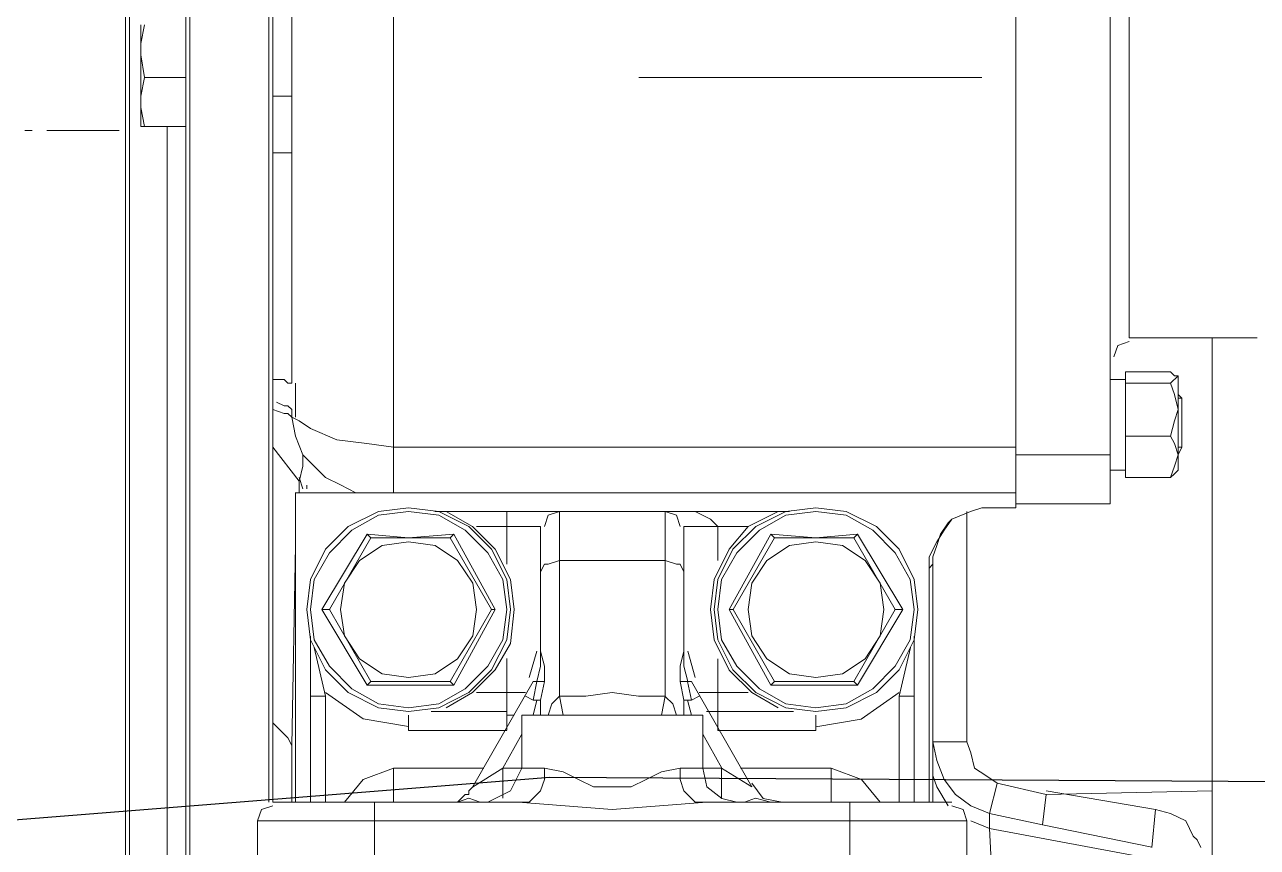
# Model space of a CAD drawing. Header units: inches. Extents: x 23291 to 181956, y 9161 to 51408.
# Drawn here: x 113022.6 to 113250.9, y 36541.5 to 36693.8 of the extents above; entities that cross this region are included whole.
import ezdxf

# ---------------------------------------------------------------- set-up
doc = ezdxf.new("R2010")
doc.units = ezdxf.units.IN
doc.header["$MEASUREMENT"] = 0
doc.layers.add('1', color=3, linetype='Continuous')
doc.layers.add('Dim', color=6, linetype='Continuous', lineweight=13)

# ---------------------------------------------------------------- blocks, each defined once
blk = doc.blocks.new('5')
at = {"layer": '1', "lineweight": 9}
for p, q in [((225.25064, -21.70342), (225.25064, -22.29969)), ((225.26463, -22.14859), (225.26463, -21.70215)), ((225.25002, -21.70471), (225.25002, -22.34858)), ((225.26399, -22.14859), (225.26399, -21.71866)), ((225.23986, -21.739), (225.23986, -22.31365)), ((225.24049, -22.31434), (225.24049, -21.77517)), ((225.38974, -21.95363), (225.38974, -22.09651)), ((225.28494, -22.08886), (225.28494, -21.96633)), ((225.40561, -21.97013), (225.40561, -22.0984)), ((225.26781, -22.07809), (225.26781, -21.99109)), ((225.40879, -22.01013), (225.40879, -22.07047)), ((225.24239, -22.02094), (225.24304, -22.01777)), ((225.24239, -22.03489), (225.24239, -22.01778)), ((225.24304, -22.02666), (225.24239, -22.02284)), ((225.24239, -22.02982), (225.24304, -22.02666)), ((225.25002, -22.02665), (225.24304, -22.02665)), ((225.26463, -22.02982), (225.26781, -22.02982)), ((225.24304, -22.03489), (225.2424, -22.03173)), ((225.25002, -22.03489), (225.24239, -22.03489)), ((225.24684, -22.17142), (225.24684, -22.03488)), ((225.26463, -22.03935), (225.26781, -22.03935)), ((225.40879, -22.07047), (225.43036, -22.07047)), ((225.42276, -22.14666), (225.42276, -22.07047)), ((225.42276, -22.07047), (225.42276, -22.16637)), ((225.40689, -22.07175), (225.40624, -22.07364)), ((225.40879, -22.07109), (225.40689, -22.07175)), ((225.40816, -22.09395), (225.40816, -22.07616)), ((225.41577, -22.07617), (225.40816, -22.07617)), ((225.4164, -22.07683), (225.41577, -22.07617)), ((225.41704, -22.07684), (225.41577, -22.0781)), ((225.41705, -22.07683), (225.4164, -22.07683)), ((225.41705, -22.07683), (225.4164, -22.07683)), ((225.41705, -22.0927), (225.41705, -22.07683)), ((225.26463, -22.07745), (225.26654, -22.07745)), ((225.26654, -22.07745), (225.26717, -22.07809)), ((225.26717, -22.07809), (225.26781, -22.07809)), ((225.26844, -22.07809), (225.26844, -22.08252)), ((225.40561, -22.07745), (225.40815, -22.07745)), ((225.41577, -22.07809), (225.40816, -22.07809)), ((225.41577, -22.0781), (225.4164, -22.08)), ((225.26526, -22.08126), (225.26653, -22.0819)), ((225.4164, -22.08), (225.41704, -22.08253)), ((225.41705, -22.07999), (225.41768, -22.08062)), ((225.41705, -22.08), (225.41705, -22.08)), ((225.41705, -22.09016), (225.41705, -22.08)), ((225.41768, -22.08062), (225.41705, -22.08062)), ((225.41768, -22.08063), (225.41768, -22.08887)), ((225.26463, -22.08189), (225.26463, -22.08189)), ((225.26463, -22.08252), (225.26654, -22.08317)), ((225.26653, -22.0819), (225.26716, -22.0819)), ((225.26654, -22.08317), (225.26717, -22.08317)), ((225.26716, -22.0819), (225.26781, -22.08253)), ((225.26717, -22.08317), (225.26781, -22.08381)), ((225.26781, -22.08252), (225.26781, -22.08381)), ((225.26844, -22.08252), (225.26844, -22.08381)), ((225.41704, -22.08253), (225.4164, -22.08443)), ((225.26781, -22.08379), (225.26844, -22.08698)), ((225.26781, -22.08381), (225.26906, -22.08442)), ((225.26906, -22.08442), (225.27098, -22.0857)), ((225.4164, -22.08443), (225.41577, -22.08698)), ((225.26844, -22.08698), (225.26971, -22.09016)), ((225.27098, -22.0857), (225.27542, -22.08762)), ((225.27542, -22.08762), (225.28049, -22.08825)), ((225.41577, -22.08699), (225.40816, -22.08699)), ((225.41577, -22.08698), (225.4164, -22.08824)), ((225.26463, -22.08887), (225.26907, -22.0946)), ((225.28049, -22.08825), (225.28495, -22.08886)), ((225.28494, -22.09652), (225.28494, -22.08886)), ((225.28494, -22.08887), (225.38973, -22.08887)), ((225.4164, -22.08824), (225.41704, -22.09016)), ((225.41768, -22.08887), (225.41705, -22.08887)), ((225.41768, -22.08887), (225.41705, -22.09015)), ((225.2697, -22.09017), (225.2697, -22.09206)), ((225.26971, -22.09016), (225.27161, -22.09206)), ((225.38974, -22.09016), (225.4056, -22.09016)), ((225.41704, -22.09016), (225.4164, -22.09206)), ((225.41705, -22.09016), (225.41705, -22.09016)), ((225.2697, -22.09206), (225.26907, -22.09461)), ((225.27161, -22.09206), (225.2735, -22.09396)), ((225.40561, -22.0927), (225.40815, -22.0927)), ((225.4164, -22.09206), (225.41577, -22.09395)), ((225.4164, -22.09333), (225.41577, -22.09396)), ((225.4164, -22.09333), (225.41705, -22.0927)), ((225.26907, -22.09395), (225.2697, -22.09585)), ((225.26907, -22.09461), (225.26907, -22.09651)), ((225.27035, -22.09523), (225.27035, -22.09586)), ((225.27035, -22.09586), (225.27035, -22.09586)), ((225.2735, -22.09396), (225.27605, -22.09522)), ((225.27605, -22.09522), (225.27859, -22.09653)), ((225.41577, -22.09395), (225.40816, -22.09395)), ((225.26844, -22.09651), (225.26844, -22.10539)), ((225.26844, -22.09652), (225.38974, -22.09652)), ((225.38974, -22.09651), (225.38974, -22.09841)), ((225.28241, -22.09968), (225.27733, -22.10221)), ((225.2875, -22.09905), (225.28241, -22.09968)), ((225.2875, -22.09969), (225.28241, -22.10032)), ((225.29258, -22.09968), (225.2875, -22.09905)), ((225.29258, -22.10032), (225.2875, -22.09969)), ((225.29193, -22.09969), (225.35161, -22.09969)), ((225.29449, -22.09969), (225.29257, -22.09969)), ((225.29765, -22.10221), (225.29258, -22.09968)), ((225.29827, -22.10221), (225.29383, -22.09969)), ((225.30401, -22.10222), (225.30401, -22.09969)), ((225.31099, -22.10032), (225.31289, -22.09969)), ((225.31289, -22.09969), (225.31289, -22.13078)), ((225.33068, -22.13078), (225.33068, -22.09969)), ((225.33257, -22.10032), (225.33068, -22.09969)), ((225.33068, -22.09969), (225.33575, -22.09969)), ((225.33575, -22.09969), (225.33829, -22.10095)), ((225.34973, -22.09969), (225.34464, -22.10222)), ((225.351, -22.09968), (225.34592, -22.10221)), ((225.351, -22.09969), (225.34908, -22.09969)), ((225.35607, -22.09905), (225.351, -22.09968)), ((225.35607, -22.09969), (225.351, -22.10032)), ((225.36116, -22.09968), (225.35607, -22.09905)), ((225.36116, -22.10032), (225.35607, -22.09969)), ((225.36624, -22.10221), (225.36116, -22.09968)), ((225.37894, -22.10095), (225.38211, -22.09968)), ((225.38148, -22.09969), (225.38148, -22.13841)), ((225.38211, -22.09968), (225.38401, -22.09905)), ((225.38401, -22.09905), (225.38593, -22.09905)), ((225.38593, -22.09905), (225.38974, -22.09905)), ((225.38974, -22.09841), (225.4056, -22.09841)), ((225.38974, -22.09841), (225.38974, -22.09904)), ((225.28241, -22.10032), (225.27795, -22.10285)), ((225.29702, -22.10285), (225.29258, -22.10032)), ((225.31036, -22.10222), (225.31099, -22.10032)), ((225.33322, -22.10222), (225.33257, -22.10032)), ((225.33829, -22.10095), (225.33894, -22.10158)), ((225.33894, -22.10158), (225.33956, -22.10222)), ((225.351, -22.10032), (225.34655, -22.10285)), ((225.36562, -22.10285), (225.36116, -22.10032)), ((225.37704, -22.10349), (225.3783, -22.10157)), ((225.37893, -22.10095), (225.37766, -22.10285)), ((225.3783, -22.10157), (225.37894, -22.10096)), ((225.2805, -22.10349), (225.27288, -22.1162)), ((225.27733, -22.10221), (225.27351, -22.10603)), ((225.27415, -22.1162), (225.28114, -22.10412)), ((225.27795, -22.10285), (225.27416, -22.10666)), ((225.28749, -22.10412), (225.2805, -22.10349)), ((225.2805, -22.10349), (225.28114, -22.10412)), ((225.28114, -22.10412), (225.29448, -22.10412)), ((225.2875, -22.10412), (225.29511, -22.10349)), ((225.29511, -22.10349), (225.29448, -22.10412)), ((225.29449, -22.10412), (225.30145, -22.1162)), ((225.29511, -22.10349), (225.30209, -22.1162)), ((225.30084, -22.10666), (225.29702, -22.10285)), ((225.30146, -22.10603), (225.29765, -22.10221)), ((225.30208, -22.10603), (225.29827, -22.10221)), ((225.29892, -22.10222), (225.30401, -22.10222)), ((225.30401, -22.10222), (225.30401, -22.10856)), ((225.30972, -22.10222), (225.30401, -22.10222)), ((225.30971, -22.10222), (225.30971, -22.12319)), ((225.34464, -22.10222), (225.33384, -22.10222)), ((225.33384, -22.10222), (225.33384, -22.12319)), ((225.33956, -22.10222), (225.33956, -22.10793)), ((225.34845, -22.10349), (225.34147, -22.1162)), ((225.34465, -22.10222), (225.34148, -22.10603)), ((225.34592, -22.10221), (225.3421, -22.10603)), ((225.34211, -22.1162), (225.34909, -22.10412)), ((225.34655, -22.10285), (225.34273, -22.10666)), ((225.35606, -22.10412), (225.34845, -22.10349)), ((225.34846, -22.10349), (225.34909, -22.10412)), ((225.34909, -22.10412), (225.36243, -22.10412)), ((225.35607, -22.10412), (225.36305, -22.10349)), ((225.36306, -22.10349), (225.36242, -22.10412)), ((225.36242, -22.10412), (225.36941, -22.1162)), ((225.36305, -22.10349), (225.37068, -22.1162)), ((225.36941, -22.10666), (225.36562, -22.10285)), ((225.37006, -22.10603), (225.36624, -22.10221)), ((225.37766, -22.10285), (225.37639, -22.10477)), ((225.3764, -22.10539), (225.37704, -22.10349)), ((225.26844, -22.10539), (225.26781, -22.13905)), ((225.26844, -22.10539), (225.26844, -22.14858)), ((225.27351, -22.10603), (225.27099, -22.11111)), ((225.28306, -22.10539), (225.27924, -22.10794)), ((225.2875, -22.10476), (225.28306, -22.10539)), ((225.29194, -22.10539), (225.2875, -22.10476)), ((225.29573, -22.10794), (225.29194, -22.10539)), ((225.30401, -22.11111), (225.30146, -22.10603)), ((225.30463, -22.11111), (225.30208, -22.10603)), ((225.34148, -22.10603), (225.33893, -22.11111)), ((225.3421, -22.10603), (225.33956, -22.11111)), ((225.35161, -22.10539), (225.34782, -22.10794)), ((225.35607, -22.10476), (225.35161, -22.10539)), ((225.36051, -22.10539), (225.35607, -22.10476)), ((225.36433, -22.10794), (225.36051, -22.10539)), ((225.37258, -22.11111), (225.37006, -22.10603)), ((225.37639, -22.10477), (225.37514, -22.1073)), ((225.37576, -22.1073), (225.3764, -22.10539)), ((225.27416, -22.10666), (225.27159, -22.11111)), ((225.27924, -22.10794), (225.2767, -22.11174)), ((225.29828, -22.11174), (225.29573, -22.10794)), ((225.30336, -22.11111), (225.30084, -22.10666)), ((225.31289, -22.10794), (225.31099, -22.10857)), ((225.33068, -22.10794), (225.31288, -22.10794)), ((225.33257, -22.10856), (225.33069, -22.10795)), ((225.34273, -22.10666), (225.34019, -22.11111)), ((225.34782, -22.10794), (225.34529, -22.11174)), ((225.36687, -22.11174), (225.36433, -22.10794)), ((225.37195, -22.11111), (225.36941, -22.10666)), ((225.37514, -22.1073), (225.37514, -22.1092)), ((225.37576, -22.10794), (225.37576, -22.10731)), ((225.37576, -22.10857), (225.37576, -22.10793)), ((225.37576, -22.14859), (225.37576, -22.10795)), ((225.31036, -22.10857), (225.30972, -22.10984)), ((225.31099, -22.10857), (225.31036, -22.10857)), ((225.33321, -22.10856), (225.33257, -22.10856)), ((225.33384, -22.10985), (225.33321, -22.10856)), ((225.37514, -22.1092), (225.37576, -22.10857)), ((225.37514, -22.14859), (225.37514, -22.10919)), ((225.27099, -22.11111), (225.27034, -22.11619)), ((225.27159, -22.11111), (225.27099, -22.11619)), ((225.2767, -22.11174), (225.27605, -22.11619)), ((225.29892, -22.11619), (225.29828, -22.11174)), ((225.30401, -22.11619), (225.30336, -22.11111)), ((225.30463, -22.11619), (225.30401, -22.11111)), ((225.30527, -22.11619), (225.30463, -22.11111)), ((225.33893, -22.11111), (225.33829, -22.1162)), ((225.33956, -22.11111), (225.33893, -22.11619)), ((225.34019, -22.11111), (225.33956, -22.11619)), ((225.34529, -22.11174), (225.34465, -22.11619)), ((225.36751, -22.11619), (225.36687, -22.11174)), ((225.37258, -22.11619), (225.37195, -22.11111)), ((225.37323, -22.11619), (225.37258, -22.11111)), ((225.27034, -22.11619), (225.27099, -22.12127)), ((225.27099, -22.11619), (225.27159, -22.12127)), ((225.2805, -22.1289), (225.27287, -22.11619)), ((225.27288, -22.1162), (225.27415, -22.1162)), ((225.28114, -22.12826), (225.27416, -22.1162)), ((225.27605, -22.11619), (225.2767, -22.12063)), ((225.30146, -22.1162), (225.29449, -22.12826)), ((225.30209, -22.1162), (225.29511, -22.12889)), ((225.29828, -22.12063), (225.29892, -22.11619)), ((225.30209, -22.1162), (225.30146, -22.1162)), ((225.30336, -22.12127), (225.30401, -22.11619)), ((225.30401, -22.12127), (225.30463, -22.11619)), ((225.30463, -22.1219), (225.30527, -22.11619)), ((225.33829, -22.1162), (225.33893, -22.12128)), ((225.33893, -22.11619), (225.33956, -22.12127)), ((225.33956, -22.11619), (225.34019, -22.12127)), ((225.34147, -22.1162), (225.34212, -22.1162)), ((225.34846, -22.1289), (225.34148, -22.11619)), ((225.34909, -22.12826), (225.34211, -22.1162)), ((225.34465, -22.11619), (225.34529, -22.12063)), ((225.36942, -22.1162), (225.36243, -22.12826)), ((225.37068, -22.1162), (225.36305, -22.12889)), ((225.36687, -22.12063), (225.36751, -22.11619)), ((225.37069, -22.1162), (225.36942, -22.1162)), ((225.37195, -22.12127), (225.37258, -22.11619)), ((225.37258, -22.12127), (225.37323, -22.11619)), ((225.27098, -22.12065), (225.27098, -22.1486)), ((225.2767, -22.12063), (225.27924, -22.12445)), ((225.29573, -22.12445), (225.29828, -22.12063)), ((225.34529, -22.12063), (225.34782, -22.12445)), ((225.36433, -22.12445), (225.36687, -22.12063)), ((225.37258, -22.14859), (225.37258, -22.12064)), ((225.27099, -22.12127), (225.27351, -22.12635)), ((225.27159, -22.12127), (225.27416, -22.12572)), ((225.2716, -22.12254), (225.27351, -22.13078)), ((225.30084, -22.12572), (225.30336, -22.12127)), ((225.30146, -22.12635), (225.30401, -22.12127)), ((225.30208, -22.12635), (225.30463, -22.1219)), ((225.33893, -22.12128), (225.34148, -22.12636)), ((225.33956, -22.12127), (225.3421, -22.12635)), ((225.34019, -22.12127), (225.34273, -22.12572)), ((225.36941, -22.12572), (225.37195, -22.12127)), ((225.37197, -22.12254), (225.37005, -22.13078)), ((225.37006, -22.12635), (225.37258, -22.12127)), ((225.27924, -22.12445), (225.28306, -22.12698)), ((225.29194, -22.12698), (225.29573, -22.12445)), ((225.30401, -22.12444), (225.30401, -22.13015)), ((225.30781, -22.12761), (225.30908, -22.12319)), ((225.30908, -22.12319), (225.30908, -22.12319)), ((225.30971, -22.12319), (225.30971, -22.12319)), ((225.30971, -22.1238), (225.30971, -22.12319)), ((225.30971, -22.12319), (225.31035, -22.12572)), ((225.30971, -22.12319), (225.30971, -22.12319)), ((225.30971, -22.12319), (225.30971, -22.12319)), ((225.30971, -22.12572), (225.30971, -22.1238)), ((225.33384, -22.12319), (225.33321, -22.12572)), ((225.33383, -22.12318), (225.33383, -22.12571)), ((225.33384, -22.12319), (225.33384, -22.12319)), ((225.33384, -22.12319), (225.33384, -22.12319)), ((225.33384, -22.12319), (225.33384, -22.12319)), ((225.33448, -22.12319), (225.33575, -22.12761)), ((225.33956, -22.13651), (225.33956, -22.12445)), ((225.34782, -22.12445), (225.35161, -22.12698)), ((225.36051, -22.12698), (225.36433, -22.12445)), ((225.27351, -22.12635), (225.27733, -22.13014)), ((225.27416, -22.12572), (225.27795, -22.12954)), ((225.28306, -22.12698), (225.2875, -22.12761)), ((225.2875, -22.12761), (225.29194, -22.12698)), ((225.29702, -22.12954), (225.30084, -22.12572)), ((225.29765, -22.13014), (225.30146, -22.12635)), ((225.29827, -22.13015), (225.30208, -22.12635)), ((225.30908, -22.12827), (225.30971, -22.12572)), ((225.31035, -22.12572), (225.31035, -22.12827)), ((225.33321, -22.12572), (225.33321, -22.12827)), ((225.33383, -22.12571), (225.33448, -22.12826)), ((225.34148, -22.12636), (225.34529, -22.13015)), ((225.3421, -22.12635), (225.34592, -22.13014)), ((225.34273, -22.12572), (225.34655, -22.12954)), ((225.35161, -22.12698), (225.35607, -22.12761)), ((225.35607, -22.12761), (225.36051, -22.12698)), ((225.36562, -22.12954), (225.36941, -22.12572)), ((225.36624, -22.13014), (225.37006, -22.12635)), ((225.2875, -22.1289), (225.28049, -22.1289)), ((225.28114, -22.12827), (225.2805, -22.1289)), ((225.29449, -22.12826), (225.28115, -22.12826)), ((225.29511, -22.12889), (225.2875, -22.12889)), ((225.29511, -22.1289), (225.29448, -22.12827)), ((225.29827, -22.14604), (225.30845, -22.12827)), ((225.30845, -22.13142), (225.30908, -22.12826)), ((225.30846, -22.12827), (225.30908, -22.12827)), ((225.30908, -22.12826), (225.31035, -22.12826)), ((225.31036, -22.12826), (225.30971, -22.13142)), ((225.33384, -22.13143), (225.33321, -22.12827)), ((225.33448, -22.12826), (225.33323, -22.12826)), ((225.33447, -22.12827), (225.33512, -22.13143)), ((225.33448, -22.12826), (225.33512, -22.12826)), ((225.33512, -22.12826), (225.34529, -22.14603)), ((225.34909, -22.12827), (225.34846, -22.1289)), ((225.35607, -22.1289), (225.34846, -22.1289)), ((225.36242, -22.12826), (225.34908, -22.12826)), ((225.36305, -22.12889), (225.35607, -22.12889)), ((225.36306, -22.1289), (225.36242, -22.12827)), ((225.27098, -22.13078), (225.27351, -22.13078)), ((225.27351, -22.13014), (225.27986, -22.13459)), ((225.27351, -22.13078), (225.27351, -22.1486)), ((225.27733, -22.13014), (225.28241, -22.13271)), ((225.27795, -22.12954), (225.28241, -22.13207)), ((225.29258, -22.13207), (225.29702, -22.12954)), ((225.29258, -22.13271), (225.29765, -22.13014)), ((225.29383, -22.13272), (225.29827, -22.13015)), ((225.29892, -22.13014), (225.30401, -22.13014)), ((225.30401, -22.13014), (225.30718, -22.13014)), ((225.30401, -22.13015), (225.30401, -22.1365)), ((225.30717, -22.13078), (225.30844, -22.13144)), ((225.31161, -22.13207), (225.31289, -22.13078)), ((225.31734, -22.13078), (225.31288, -22.13078)), ((225.31289, -22.13078), (225.31351, -22.13397)), ((225.32178, -22.13015), (225.31734, -22.13078)), ((225.32622, -22.13078), (225.32178, -22.13015)), ((225.33068, -22.13078), (225.32622, -22.13078)), ((225.33004, -22.13397), (225.33068, -22.13078)), ((225.33195, -22.13206), (225.33067, -22.13079)), ((225.33639, -22.13078), (225.33512, -22.13144)), ((225.33639, -22.13014), (225.34464, -22.13014)), ((225.34529, -22.13015), (225.34973, -22.13272)), ((225.34592, -22.13014), (225.351, -22.13271)), ((225.34655, -22.12954), (225.351, -22.13207)), ((225.36116, -22.13207), (225.36562, -22.12954)), ((225.36116, -22.13271), (225.36624, -22.13014)), ((225.3637, -22.1346), (225.37006, -22.13015)), ((225.37005, -22.13078), (225.37258, -22.13078)), ((225.37005, -22.14859), (225.37005, -22.13078)), ((225.28241, -22.13207), (225.2875, -22.13272)), ((225.28241, -22.13271), (225.2875, -22.13332)), ((225.2875, -22.13272), (225.29258, -22.13207)), ((225.2875, -22.13332), (225.29258, -22.13271)), ((225.30908, -22.13143), (225.30845, -22.13398)), ((225.30845, -22.13143), (225.3097, -22.13143)), ((225.30971, -22.13143), (225.30971, -22.13398)), ((225.31099, -22.13397), (225.31161, -22.13207)), ((225.33257, -22.13397), (225.33195, -22.13206)), ((225.33384, -22.13397), (225.33384, -22.13142)), ((225.33512, -22.13143), (225.33385, -22.13143)), ((225.33512, -22.13397), (225.33447, -22.13142)), ((225.351, -22.13207), (225.35607, -22.13272)), ((225.351, -22.13271), (225.35607, -22.13332)), ((225.35607, -22.13272), (225.36116, -22.13207)), ((225.35607, -22.13332), (225.36116, -22.13271)), ((225.26462, -22.13522), (225.26654, -22.13714)), ((225.27986, -22.13459), (225.28749, -22.13588)), ((225.2875, -22.13651), (225.2875, -22.13398)), ((225.29128, -22.13334), (225.304, -22.13334)), ((225.29193, -22.13334), (225.29383, -22.13334)), ((225.30527, -22.13397), (225.304, -22.13397)), ((225.30654, -22.14285), (225.30654, -22.13397)), ((225.30654, -22.13397), (225.33702, -22.13397)), ((225.33703, -22.14285), (225.33703, -22.13397)), ((225.33766, -22.13334), (225.33956, -22.13334)), ((225.33956, -22.13334), (225.35228, -22.13334)), ((225.34973, -22.13334), (225.35163, -22.13334)), ((225.35607, -22.13398), (225.35607, -22.13651)), ((225.35607, -22.13589), (225.3637, -22.1346)), ((225.26654, -22.13714), (225.26716, -22.13777)), ((225.30401, -22.13651), (225.2875, -22.13651)), ((225.30654, -22.13713), (225.30337, -22.14285)), ((225.33703, -22.13714), (225.3402, -22.14286)), ((225.35607, -22.13651), (225.33956, -22.13651)), ((225.33956, -22.13651), (225.33956, -22.13651)), ((225.26716, -22.13777), (225.26781, -22.13906)), ((225.26781, -22.13906), (225.26781, -22.14859)), ((225.3764, -22.14158), (225.37576, -22.13842)), ((225.37576, -22.13842), (225.38149, -22.13842)), ((225.38148, -22.13842), (225.38213, -22.1403)), ((225.3764, -22.14159), (225.37767, -22.14477)), ((225.38213, -22.1403), (225.38275, -22.14285)), ((225.27987, -22.14477), (225.28494, -22.14285)), ((225.28494, -22.14285), (225.30018, -22.14285)), ((225.28494, -22.14859), (225.28494, -22.14286)), ((225.29827, -22.14604), (225.30336, -22.14285)), ((225.30337, -22.14794), (225.30337, -22.14284)), ((225.30337, -22.14285), (225.31035, -22.14285)), ((225.30463, -22.14667), (225.30654, -22.14286)), ((225.31035, -22.14477), (225.31035, -22.14286)), ((225.31036, -22.14285), (225.31351, -22.14348)), ((225.31351, -22.14348), (225.31607, -22.14477)), ((225.32751, -22.14477), (225.33004, -22.14348)), ((225.33004, -22.14348), (225.33322, -22.14285)), ((225.33321, -22.14477), (225.33321, -22.14286)), ((225.33322, -22.14285), (225.34018, -22.14285)), ((225.33767, -22.14603), (225.33703, -22.14285)), ((225.34019, -22.14794), (225.34019, -22.14284)), ((225.34019, -22.14285), (225.34528, -22.14603)), ((225.34338, -22.14285), (225.35862, -22.14285)), ((225.35862, -22.14859), (225.35862, -22.14286)), ((225.36371, -22.14477), (225.35862, -22.14286)), ((225.37576, -22.14285), (225.37576, -22.14413)), ((225.38275, -22.14285), (225.38465, -22.14413)), ((225.27669, -22.14858), (225.27987, -22.14477)), ((225.29827, -22.14542), (225.29827, -22.14542)), ((225.30971, -22.14667), (225.31035, -22.14477)), ((225.31607, -22.14477), (225.31861, -22.14603)), ((225.32495, -22.14603), (225.32751, -22.14477)), ((225.33384, -22.14667), (225.33321, -22.14477)), ((225.34528, -22.14542), (225.34718, -22.14795)), ((225.36688, -22.14859), (225.36371, -22.14477)), ((225.37576, -22.14413), (225.3764, -22.14603)), ((225.37767, -22.14477), (225.37957, -22.1473)), ((225.38465, -22.14413), (225.38657, -22.14542)), ((225.38657, -22.14543), (225.3853, -22.15048)), ((225.38656, -22.14542), (225.39482, -22.1473)), ((225.29638, -22.14793), (225.29702, -22.1473)), ((225.29702, -22.1473), (225.29765, -22.1473)), ((225.29765, -22.14667), (225.29827, -22.14604)), ((225.29765, -22.1473), (225.29765, -22.14667)), ((225.29827, -22.14604), (225.29827, -22.14604)), ((225.29827, -22.14604), (225.29827, -22.14604)), ((225.29827, -22.14604), (225.29827, -22.14604)), ((225.30083, -22.14859), (225.30463, -22.14667)), ((225.30781, -22.14859), (225.30971, -22.14667)), ((225.31861, -22.14603), (225.32178, -22.14603)), ((225.32178, -22.14603), (225.32495, -22.14603)), ((225.33576, -22.14859), (225.33384, -22.14667)), ((225.3402, -22.14795), (225.33767, -22.14603)), ((225.3764, -22.14603), (225.3783, -22.14921)), ((225.37957, -22.1473), (225.38213, -22.1492)), ((225.39482, -22.1473), (225.39419, -22.15238)), ((225.42276, -22.14666), (225.39481, -22.1473)), ((225.39481, -22.14666), (225.41324, -22.14983)), ((225.26271, -22.14984), (225.26208, -22.15176)), ((225.26463, -22.14921), (225.26271, -22.14984)), ((225.30591, -22.14859), (225.26462, -22.14859)), ((225.28177, -22.16318), (225.28177, -22.14859)), ((225.29511, -22.14859), (225.29384, -22.14859)), ((225.2951, -22.14859), (225.29573, -22.14859)), ((225.29574, -22.14859), (225.29511, -22.14859)), ((225.29573, -22.14859), (225.29638, -22.14793)), ((225.29764, -22.14794), (225.29574, -22.14859)), ((225.29955, -22.14859), (225.29764, -22.14794)), ((225.32178, -22.14983), (225.30591, -22.14859)), ((225.30591, -22.14859), (225.30781, -22.14859)), ((225.33768, -22.14859), (225.32178, -22.14983)), ((225.33767, -22.14859), (225.33576, -22.14859)), ((225.37893, -22.14859), (225.33768, -22.14859)), ((225.34274, -22.14858), (225.3402, -22.14795)), ((225.34402, -22.14859), (225.34591, -22.14794)), ((225.34591, -22.14794), (225.34846, -22.14859)), ((225.34718, -22.14795), (225.35037, -22.14858)), ((225.36179, -22.16318), (225.36179, -22.14859)), ((225.38084, -22.14983), (225.37894, -22.1492)), ((225.38148, -22.15175), (225.38084, -22.14983)), ((225.38213, -22.1492), (225.3853, -22.15049)), ((225.41259, -22.1562), (225.41324, -22.14983)), ((225.41324, -22.14984), (225.41576, -22.15049)), ((225.38148, -22.15175), (225.26208, -22.15175)), ((225.26208, -22.15175), (225.26208, -22.16317)), ((225.38148, -22.16317), (225.38148, -22.15175)), ((225.38212, -22.15175), (225.38529, -22.15301)), ((225.3853, -22.15048), (225.3942, -22.15238)), ((225.3853, -22.15302), (225.3853, -22.15049)), ((225.41576, -22.15049), (225.41833, -22.15175)), ((225.41833, -22.15175), (225.41958, -22.1543)), ((225.41259, -22.1581), (225.3853, -22.15302)), ((225.38657, -22.17907), (225.3853, -22.15302)), ((225.39419, -22.15238), (225.4126, -22.15619)), ((225.41958, -22.1543), (225.42022, -22.15494)), ((225.42022, -22.15494), (225.42087, -22.1562))]:
    blk.add_line(p, q, dxfattribs=at)
at = {"layer": '1', "color": 53, "lineweight": 0, "true_color": 0xece94f}
blk.add_line((225.32623, -22.02665), (225.38401, -22.02665), dxfattribs=at)
at = {"layer": '1', "lineweight": 13}
for p, q in [((225.22413, -22.03556), (225.22291, -22.03556)), ((225.23879, -22.03556), (225.22658, -22.03556))]:
    blk.add_line(p, q, dxfattribs=at)

msp = doc.modelspace()

# ---------------------------------------------------------------- linework, layer by layer
for p, q in [((113119.86, 36554.44), (112774.3, 36526.83)), ((114974.76, 36543.51), (113119.86, 36554.44))]:
    msp.add_line(p, q)
msp.add_open_spline([(102008.15, 38756.27), (103204.48, 38248.03), (105131.89, 37390.91), (109175.85, 35826.99), (112823.77, 35070.29), (117769.55, 35070.29), (121406.78, 35085.26), (123831.05, 35070.17)], degree=3, knots=[0, 0, 0, 0, 3.550687, 7.088547, 10.454406, 13.763203, 20.376363, 20.376363, 20.376363, 20.376363])
msp.add_open_spline([(102008.15, 38756.27), (103204.48, 38248.03), (105131.89, 37390.91), (109175.85, 35826.99), (112823.77, 35070.29), (117769.55, 35070.29), (121406.78, 35085.26), (123831.05, 35070.17)], degree=3, knots=[0, 0, 0, 0, 3.550687, 7.088547, 10.454406, 13.763203, 20.376363, 20.376363, 20.376363, 20.376363])

# ---------------------------------------------------------------- block references
at = {"layer": 'Dim', "xscale": 1100, "yscale": 1100, "zscale": 1100}
msp.add_blockref('5', (-134722.54, 60913.32), dxfattribs=at)

doc.saveas('drawing.dxf')
